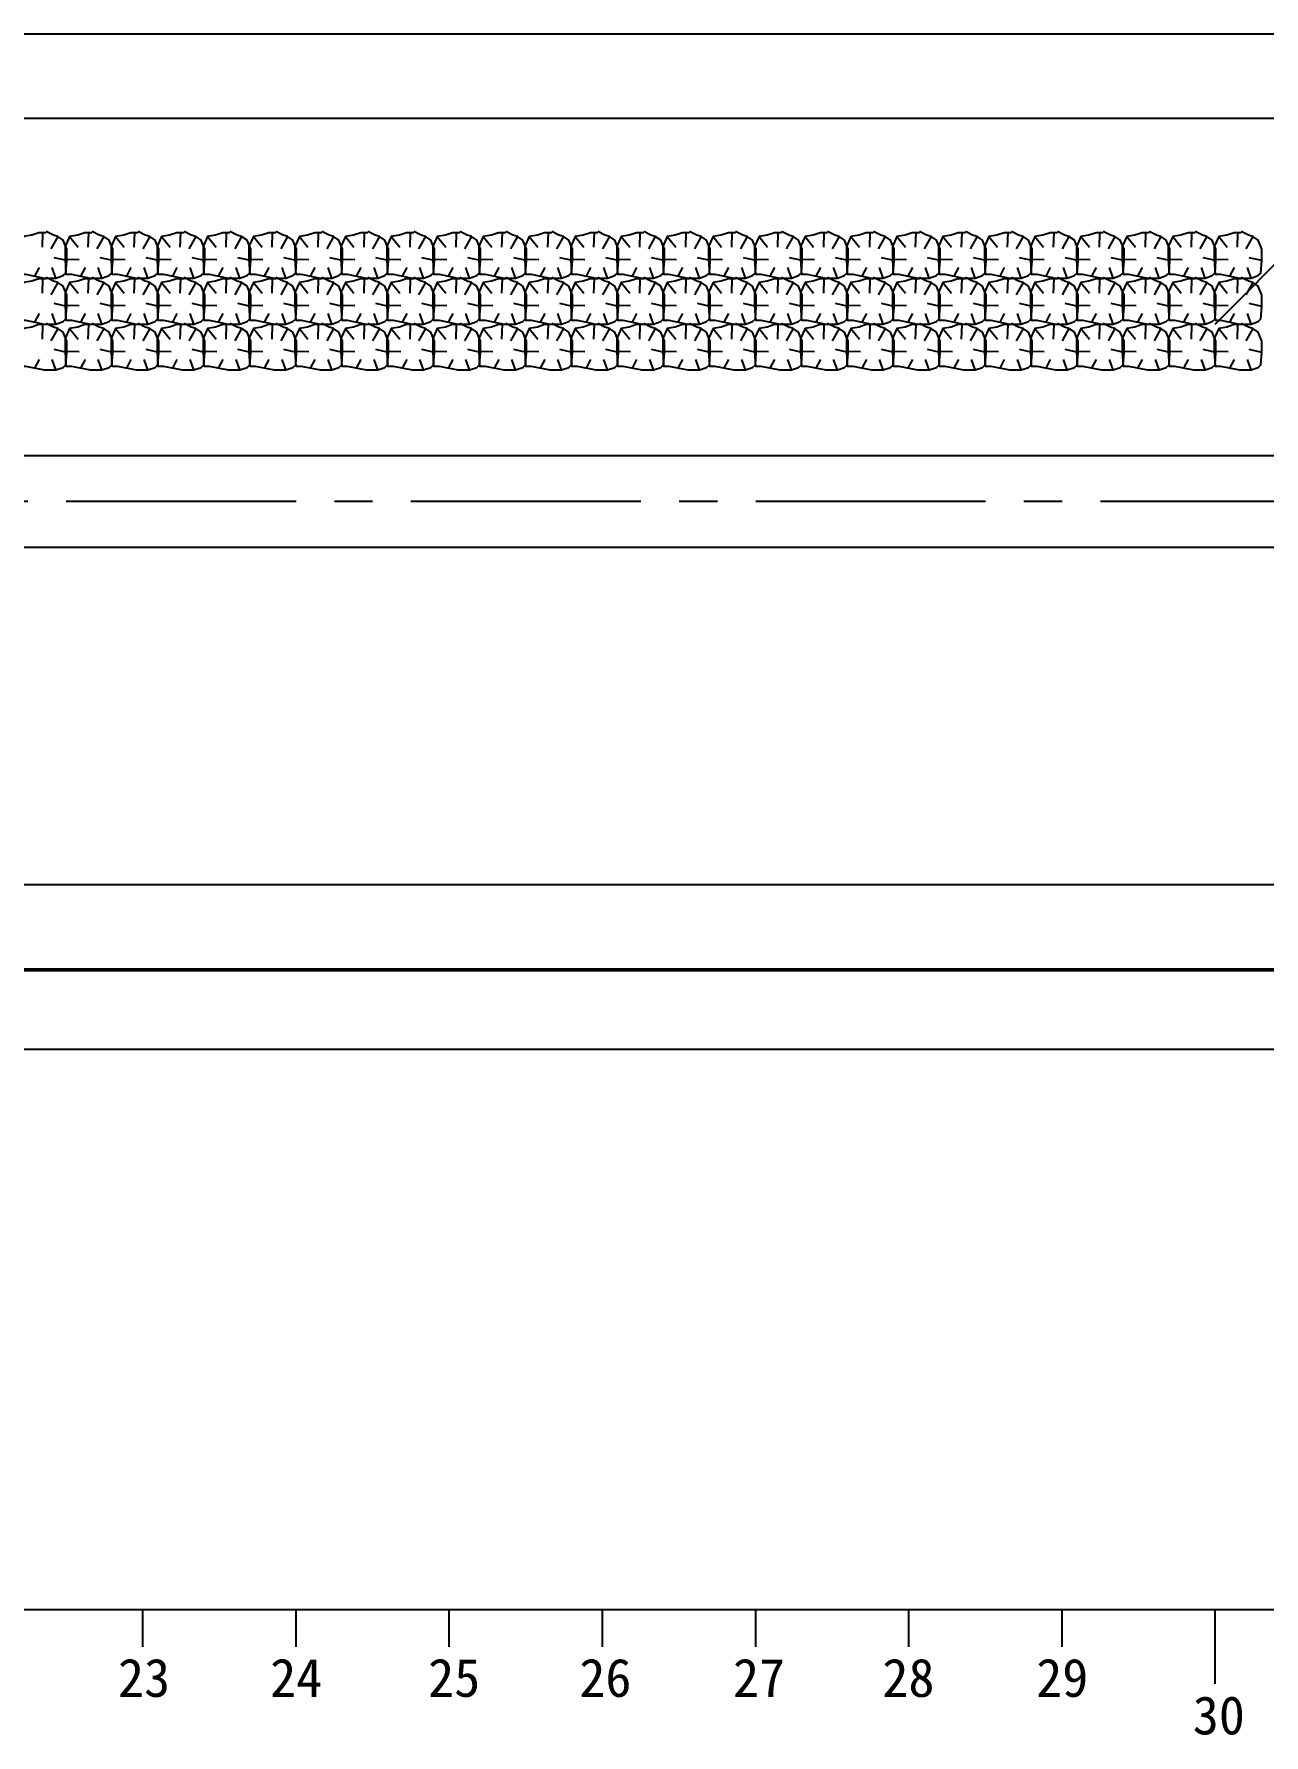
# Model space of a CAD drawing. Header units: millimetres. Extents: x -37 to 615, y -48 to 413.
# Drawn here: x 306.7 to 387, y 178.9 to 289.9 of the extents above; entities that cross this region are included whole.
import ezdxf

# ---------------------------------------------------------------- set-up
doc = ezdxf.new("R2010")
doc.units = ezdxf.units.MM
doc.linetypes.add('CENTER2', pattern=[1.125, 0.75, -0.125, 0.125, -0.125])
doc.styles.get("Standard").update_dxf_attribs({"font": ''})
doc.styles.get('Standard').set_extended_font_data('SimSun')

# ---------------------------------------------------------------- blocks, each defined once
blk = doc.blocks.new('chi')
at = {"color": 0}
for p, q in [((1187.409, -3078.8), (1147.409, -3078.8)), ((1170.409, -3079.041), (1170.409, -3078.8)), ((1171.409, -3079.041), (1171.409, -3078.8)), ((1172.409, -3079.041), (1172.409, -3078.8)), ((1173.409, -3079.041), (1173.409, -3078.8)), ((1174.409, -3079.041), (1174.409, -3078.8)), ((1175.409, -3079.041), (1175.409, -3078.8)), ((1176.409, -3079.041), (1176.409, -3078.8)), ((1177.409, -3079.283), (1177.409, -3078.8))]:
    blk.add_line(p, q, dxfattribs=at)
for s, p in [('23', (1170.247, -3079.368)), ('24', (1171.24, -3079.368)), ('25', (1172.271, -3079.368)), ('26', (1173.258, -3079.368)), ('27', (1174.261, -3079.368)), ('28', (1175.236, -3079.368)), ('29', (1176.24, -3079.368)), ('30', (1177.262, -3079.613))]:
    blk.add_text(s, height=0.25).set_placement(p)

msp = doc.modelspace()

# ---------------------------------------------------------------- linework, layer by layer
at = {"color": 0}
for p, q in [((83.82, 289.93), (483.82, 289.93)), ((83.82, 262.43), (483.82, 262.43)), ((83.82, 256.43), (483.82, 256.43)), ((83.82, 234.43), (483.82, 234.43)), ((83.82, 228.93), (483.82, 228.93)), ((83.82, 228.81), (483.82, 228.81)), ((83.82, 223.68), (483.82, 223.68))]:
    msp.add_line(p, q, dxfattribs=at)
msp.add_line((83.82, 284.43), (483.82, 284.43))
at = {"color": 7}
for p, q in [((307.27, 276.96), (307.24, 276.02)), ((308.27, 276.71), (307.82, 275.9)), ((309.04, 276.71), (309.6, 276.02)), ((310.27, 276.96), (310.24, 276.02)), ((311.27, 276.71), (310.82, 275.9)), ((312.04, 276.71), (312.6, 276.02)), ((313.27, 276.96), (313.24, 276.02)), ((314.27, 276.71), (313.82, 275.9)), ((315.04, 276.71), (315.6, 276.02)), ((316.27, 276.96), (316.24, 276.02)), ((317.27, 276.71), (316.82, 275.9)), ((318.04, 276.71), (318.6, 276.02)), ((319.27, 276.96), (319.24, 276.02)), ((320.27, 276.71), (319.82, 275.9)), ((321.04, 276.71), (321.6, 276.02)), ((322.27, 276.96), (322.24, 276.02)), ((323.27, 276.71), (322.82, 275.9)), ((324.04, 276.71), (324.6, 276.02)), ((325.27, 276.96), (325.24, 276.02)), ((326.27, 276.71), (325.82, 275.9)), ((327.04, 276.71), (327.6, 276.02)), ((328.27, 276.96), (328.24, 276.02)), ((329.27, 276.71), (328.82, 275.9)), ((330.04, 276.71), (330.6, 276.02)), ((331.27, 276.96), (331.24, 276.02)), ((332.27, 276.71), (331.82, 275.9)), ((333.04, 276.71), (333.6, 276.02)), ((334.27, 276.96), (334.24, 276.02)), ((335.27, 276.71), (334.82, 275.9)), ((336.04, 276.71), (336.6, 276.02)), ((337.27, 276.96), (337.24, 276.02)), ((338.27, 276.71), (337.82, 275.9)), ((339.04, 276.71), (339.6, 276.02)), ((340.27, 276.96), (340.24, 276.02)), ((341.27, 276.71), (340.82, 275.9)), ((342.04, 276.71), (342.6, 276.02)), ((343.27, 276.96), (343.24, 276.02)), ((344.27, 276.71), (343.82, 275.9)), ((345.04, 276.71), (345.6, 276.02)), ((346.27, 276.96), (346.24, 276.02)), ((347.27, 276.71), (346.82, 275.9)), ((348.04, 276.71), (348.6, 276.02)), ((349.27, 276.96), (349.24, 276.02)), ((350.27, 276.71), (349.82, 275.9)), ((351.04, 276.71), (351.6, 276.02)), ((352.27, 276.96), (352.24, 276.02)), ((353.27, 276.71), (352.82, 275.9)), ((354.04, 276.71), (354.6, 276.02)), ((355.27, 276.96), (355.24, 276.02)), ((356.27, 276.71), (355.82, 275.9)), ((357.04, 276.71), (357.6, 276.02)), ((358.27, 276.96), (358.24, 276.02)), ((359.27, 276.71), (358.82, 275.9)), ((360.04, 276.71), (360.6, 276.02)), ((361.27, 276.96), (361.24, 276.02)), ((362.27, 276.71), (361.82, 275.9)), ((363.04, 276.71), (363.6, 276.02)), ((364.27, 276.96), (364.24, 276.02)), ((365.27, 276.71), (364.82, 275.9)), ((366.04, 276.71), (366.6, 276.02)), ((367.27, 276.96), (367.24, 276.02)), ((368.27, 276.71), (367.82, 275.9)), ((369.04, 276.71), (369.6, 276.02)), ((370.27, 276.96), (370.24, 276.02)), ((371.27, 276.71), (370.82, 275.9)), ((372.04, 276.71), (372.6, 276.02)), ((373.27, 276.96), (373.24, 276.02)), ((374.27, 276.71), (373.82, 275.9)), ((375.04, 276.71), (375.6, 276.02)), ((376.27, 276.96), (376.24, 276.02)), ((377.27, 276.71), (376.82, 275.9)), ((378.04, 276.71), (378.6, 276.02)), ((379.27, 276.96), (379.24, 276.02)), ((380.27, 276.71), (379.82, 275.9)), ((381.04, 276.71), (381.6, 276.02)), ((382.27, 276.96), (382.24, 276.02)), ((383.27, 276.71), (382.82, 275.9)), ((383.8, 271), (389.46, 276.66)), ((384.04, 276.71), (384.6, 276.02)), ((385.27, 276.96), (385.24, 276.02)), ((386.27, 276.71), (385.82, 275.9)), ((308.86, 275.15), (308.03, 275.33)), ((311.86, 275.15), (311.03, 275.33)), ((314.86, 275.15), (314.03, 275.33)), ((317.86, 275.15), (317.03, 275.33)), ((320.86, 275.15), (320.03, 275.33)), ((323.86, 275.15), (323.03, 275.33)), ((326.86, 275.15), (326.03, 275.33)), ((329.86, 275.15), (329.03, 275.33)), ((332.86, 275.15), (332.03, 275.33)), ((335.86, 275.15), (335.03, 275.33)), ((338.86, 275.15), (338.03, 275.33)), ((341.86, 275.15), (341.03, 275.33)), ((344.86, 275.15), (344.03, 275.33)), ((347.86, 275.15), (347.03, 275.33)), ((350.86, 275.15), (350.03, 275.33)), ((353.86, 275.15), (353.03, 275.33)), ((356.86, 275.15), (356.03, 275.33)), ((359.86, 275.15), (359.03, 275.33)), ((362.86, 275.15), (362.03, 275.33)), ((365.86, 275.15), (365.03, 275.33)), ((368.86, 275.15), (368.03, 275.33)), ((371.86, 275.15), (371.03, 275.33)), ((374.86, 275.15), (374.03, 275.33)), ((377.86, 275.15), (377.03, 275.33)), ((380.86, 275.15), (380.03, 275.33)), ((383.86, 275.15), (383.03, 275.33)), ((386.86, 275.15), (386.03, 275.33)), ((306.77, 274.12), (307.07, 274.68)), ((308.15, 274), (307.91, 274.68)), ((308.75, 275.23), (309.66, 275.21)), ((309.77, 274.12), (310.07, 274.68)), ((311.15, 274), (310.91, 274.68)), ((311.75, 275.23), (312.66, 275.21)), ((312.77, 274.12), (313.07, 274.68)), ((314.15, 274), (313.91, 274.68)), ((314.75, 275.23), (315.66, 275.21)), ((315.77, 274.12), (316.07, 274.68)), ((317.15, 274), (316.91, 274.68)), ((317.75, 275.23), (318.66, 275.21)), ((318.77, 274.12), (319.07, 274.68)), ((320.15, 274), (319.91, 274.68)), ((320.75, 275.23), (321.66, 275.21)), ((321.77, 274.12), (322.07, 274.68)), ((323.15, 274), (322.91, 274.68)), ((323.75, 275.23), (324.66, 275.21)), ((324.77, 274.12), (325.07, 274.68)), ((326.15, 274), (325.91, 274.68)), ((326.75, 275.23), (327.66, 275.21)), ((327.77, 274.12), (328.07, 274.68)), ((329.15, 274), (328.91, 274.68)), ((329.75, 275.23), (330.66, 275.21)), ((330.77, 274.12), (331.07, 274.68)), ((332.15, 274), (331.91, 274.68)), ((332.75, 275.23), (333.66, 275.21)), ((333.77, 274.12), (334.07, 274.68)), ((335.15, 274), (334.91, 274.68)), ((335.75, 275.23), (336.66, 275.21)), ((336.77, 274.12), (337.07, 274.68)), ((338.15, 274), (337.91, 274.68)), ((338.75, 275.23), (339.66, 275.21)), ((339.77, 274.12), (340.07, 274.68)), ((341.15, 274), (340.91, 274.68)), ((341.75, 275.23), (342.66, 275.21)), ((342.77, 274.12), (343.07, 274.68)), ((344.15, 274), (343.91, 274.68)), ((344.75, 275.23), (345.66, 275.21)), ((345.77, 274.12), (346.07, 274.68)), ((347.15, 274), (346.91, 274.68)), ((347.75, 275.23), (348.66, 275.21)), ((348.77, 274.12), (349.07, 274.68)), ((350.15, 274), (349.91, 274.68)), ((350.75, 275.23), (351.66, 275.21)), ((351.77, 274.12), (352.07, 274.68)), ((353.15, 274), (352.91, 274.68)), ((353.75, 275.23), (354.66, 275.21)), ((354.77, 274.12), (355.07, 274.68)), ((356.15, 274), (355.91, 274.68)), ((356.75, 275.23), (357.66, 275.21)), ((357.77, 274.12), (358.07, 274.68)), ((359.15, 274), (358.91, 274.68)), ((359.75, 275.23), (360.66, 275.21)), ((360.77, 274.12), (361.07, 274.68)), ((362.15, 274), (361.91, 274.68)), ((362.75, 275.23), (363.66, 275.21)), ((363.77, 274.12), (364.07, 274.68)), ((365.15, 274), (364.91, 274.68)), ((365.75, 275.23), (366.66, 275.21)), ((366.77, 274.12), (367.07, 274.68)), ((368.15, 274), (367.91, 274.68)), ((368.75, 275.23), (369.66, 275.21)), ((369.77, 274.12), (370.07, 274.68)), ((371.15, 274), (370.91, 274.68)), ((371.75, 275.23), (372.66, 275.21)), ((372.77, 274.12), (373.07, 274.68)), ((374.15, 274), (373.91, 274.68)), ((374.75, 275.23), (375.66, 275.21)), ((375.77, 274.12), (376.07, 274.68)), ((377.15, 274), (376.91, 274.68)), ((377.75, 275.23), (378.66, 275.21)), ((378.77, 274.12), (379.07, 274.68)), ((380.15, 274), (379.91, 274.68)), ((380.75, 275.23), (381.66, 275.21)), ((381.77, 274.12), (382.07, 274.68)), ((383.15, 274), (382.91, 274.68)), ((383.75, 275.23), (384.66, 275.21)), ((384.77, 274.12), (385.07, 274.68)), ((386.15, 274), (385.91, 274.68)), ((307.27, 273.96), (307.24, 273.02)), ((308.27, 273.71), (307.82, 272.9)), ((309.04, 273.71), (309.6, 273.02)), ((310.27, 273.96), (310.24, 273.02)), ((311.27, 273.71), (310.82, 272.9)), ((312.04, 273.71), (312.6, 273.02)), ((313.27, 273.96), (313.24, 273.02)), ((314.27, 273.71), (313.82, 272.9)), ((315.04, 273.71), (315.6, 273.02)), ((316.27, 273.96), (316.24, 273.02)), ((317.27, 273.71), (316.82, 272.9)), ((318.04, 273.71), (318.6, 273.02)), ((319.27, 273.96), (319.24, 273.02)), ((320.27, 273.71), (319.82, 272.9)), ((321.04, 273.71), (321.6, 273.02)), ((322.27, 273.96), (322.24, 273.02)), ((323.27, 273.71), (322.82, 272.9)), ((324.04, 273.71), (324.6, 273.02)), ((325.27, 273.96), (325.24, 273.02)), ((326.27, 273.71), (325.82, 272.9)), ((327.04, 273.71), (327.6, 273.02)), ((328.27, 273.96), (328.24, 273.02)), ((329.27, 273.71), (328.82, 272.9)), ((330.04, 273.71), (330.6, 273.02)), ((331.27, 273.96), (331.24, 273.02)), ((332.27, 273.71), (331.82, 272.9)), ((333.04, 273.71), (333.6, 273.02)), ((334.27, 273.96), (334.24, 273.02)), ((335.27, 273.71), (334.82, 272.9)), ((336.04, 273.71), (336.6, 273.02)), ((337.27, 273.96), (337.24, 273.02)), ((338.27, 273.71), (337.82, 272.9)), ((339.04, 273.71), (339.6, 273.02)), ((340.27, 273.96), (340.24, 273.02)), ((341.27, 273.71), (340.82, 272.9)), ((342.04, 273.71), (342.6, 273.02)), ((343.27, 273.96), (343.24, 273.02)), ((344.27, 273.71), (343.82, 272.9)), ((345.04, 273.71), (345.6, 273.02)), ((346.27, 273.96), (346.24, 273.02)), ((347.27, 273.71), (346.82, 272.9)), ((348.04, 273.71), (348.6, 273.02)), ((349.27, 273.96), (349.24, 273.02)), ((350.27, 273.71), (349.82, 272.9)), ((351.04, 273.71), (351.6, 273.02)), ((352.27, 273.96), (352.24, 273.02)), ((353.27, 273.71), (352.82, 272.9)), ((354.04, 273.71), (354.6, 273.02)), ((355.27, 273.96), (355.24, 273.02)), ((356.27, 273.71), (355.82, 272.9)), ((357.04, 273.71), (357.6, 273.02)), ((358.27, 273.96), (358.24, 273.02)), ((359.27, 273.71), (358.82, 272.9)), ((360.04, 273.71), (360.6, 273.02)), ((361.27, 273.96), (361.24, 273.02)), ((362.27, 273.71), (361.82, 272.9)), ((363.04, 273.71), (363.6, 273.02)), ((364.27, 273.96), (364.24, 273.02)), ((365.27, 273.71), (364.82, 272.9)), ((366.04, 273.71), (366.6, 273.02)), ((367.27, 273.96), (367.24, 273.02)), ((368.27, 273.71), (367.82, 272.9)), ((369.04, 273.71), (369.6, 273.02)), ((370.27, 273.96), (370.24, 273.02)), ((371.27, 273.71), (370.82, 272.9)), ((372.04, 273.71), (372.6, 273.02)), ((373.27, 273.96), (373.24, 273.02)), ((374.27, 273.71), (373.82, 272.9)), ((375.04, 273.71), (375.6, 273.02)), ((376.27, 273.96), (376.24, 273.02)), ((377.27, 273.71), (376.82, 272.9)), ((378.04, 273.71), (378.6, 273.02)), ((379.27, 273.96), (379.24, 273.02)), ((380.27, 273.71), (379.82, 272.9)), ((381.04, 273.71), (381.6, 273.02)), ((382.27, 273.96), (382.24, 273.02)), ((383.27, 273.71), (382.82, 272.9)), ((384.04, 273.71), (384.6, 273.02)), ((385.27, 273.96), (385.24, 273.02)), ((386.27, 273.71), (385.82, 272.9)), ((308.86, 272.15), (308.03, 272.33)), ((308.75, 272.23), (309.66, 272.21)), ((311.86, 272.15), (311.03, 272.33)), ((311.75, 272.23), (312.66, 272.21)), ((314.86, 272.15), (314.03, 272.33)), ((314.75, 272.23), (315.66, 272.21)), ((317.86, 272.15), (317.03, 272.33)), ((317.75, 272.23), (318.66, 272.21)), ((320.86, 272.15), (320.03, 272.33)), ((320.75, 272.23), (321.66, 272.21)), ((323.86, 272.15), (323.03, 272.33)), ((323.75, 272.23), (324.66, 272.21)), ((326.86, 272.15), (326.03, 272.33)), ((326.75, 272.23), (327.66, 272.21)), ((329.86, 272.15), (329.03, 272.33)), ((329.75, 272.23), (330.66, 272.21)), ((332.86, 272.15), (332.03, 272.33)), ((332.75, 272.23), (333.66, 272.21)), ((335.86, 272.15), (335.03, 272.33)), ((335.75, 272.23), (336.66, 272.21)), ((338.86, 272.15), (338.03, 272.33)), ((338.75, 272.23), (339.66, 272.21)), ((341.86, 272.15), (341.03, 272.33)), ((341.75, 272.23), (342.66, 272.21)), ((344.86, 272.15), (344.03, 272.33)), ((344.75, 272.23), (345.66, 272.21)), ((347.86, 272.15), (347.03, 272.33)), ((347.75, 272.23), (348.66, 272.21)), ((350.86, 272.15), (350.03, 272.33)), ((350.75, 272.23), (351.66, 272.21)), ((353.86, 272.15), (353.03, 272.33)), ((353.75, 272.23), (354.66, 272.21)), ((356.86, 272.15), (356.03, 272.33)), ((356.75, 272.23), (357.66, 272.21)), ((359.86, 272.15), (359.03, 272.33)), ((359.75, 272.23), (360.66, 272.21)), ((362.86, 272.15), (362.03, 272.33)), ((362.75, 272.23), (363.66, 272.21)), ((365.86, 272.15), (365.03, 272.33)), ((365.75, 272.23), (366.66, 272.21)), ((368.86, 272.15), (368.03, 272.33)), ((368.75, 272.23), (369.66, 272.21)), ((371.86, 272.15), (371.03, 272.33)), ((371.75, 272.23), (372.66, 272.21)), ((374.86, 272.15), (374.03, 272.33)), ((374.75, 272.23), (375.66, 272.21)), ((377.86, 272.15), (377.03, 272.33)), ((377.75, 272.23), (378.66, 272.21)), ((380.86, 272.15), (380.03, 272.33)), ((380.75, 272.23), (381.66, 272.21)), ((383.86, 272.15), (383.03, 272.33)), ((383.75, 272.23), (384.66, 272.21)), ((386.86, 272.15), (386.03, 272.33)), ((306.77, 271.12), (307.07, 271.68)), ((307.27, 270.96), (307.24, 270.02)), ((308.15, 271), (307.91, 271.68)), ((309.77, 271.12), (310.07, 271.68)), ((310.27, 270.96), (310.24, 270.02)), ((311.15, 271), (310.91, 271.68)), ((312.77, 271.12), (313.07, 271.68)), ((313.27, 270.96), (313.24, 270.02)), ((314.15, 271), (313.91, 271.68)), ((315.77, 271.12), (316.07, 271.68)), ((316.27, 270.96), (316.24, 270.02)), ((317.15, 271), (316.91, 271.68)), ((318.77, 271.12), (319.07, 271.68)), ((319.27, 270.96), (319.24, 270.02)), ((320.15, 271), (319.91, 271.68)), ((321.77, 271.12), (322.07, 271.68)), ((322.27, 270.96), (322.24, 270.02)), ((323.15, 271), (322.91, 271.68)), ((324.77, 271.12), (325.07, 271.68)), ((325.27, 270.96), (325.24, 270.02)), ((326.15, 271), (325.91, 271.68)), ((327.77, 271.12), (328.07, 271.68)), ((328.27, 270.96), (328.24, 270.02)), ((329.15, 271), (328.91, 271.68)), ((330.77, 271.12), (331.07, 271.68)), ((331.27, 270.96), (331.24, 270.02)), ((332.15, 271), (331.91, 271.68)), ((333.77, 271.12), (334.07, 271.68)), ((334.27, 270.96), (334.24, 270.02)), ((335.15, 271), (334.91, 271.68)), ((336.77, 271.12), (337.07, 271.68)), ((337.27, 270.96), (337.24, 270.02)), ((338.15, 271), (337.91, 271.68)), ((339.77, 271.12), (340.07, 271.68)), ((340.27, 270.96), (340.24, 270.02)), ((341.15, 271), (340.91, 271.68)), ((342.77, 271.12), (343.07, 271.68)), ((343.27, 270.96), (343.24, 270.02)), ((344.15, 271), (343.91, 271.68)), ((345.77, 271.12), (346.07, 271.68)), ((346.27, 270.96), (346.24, 270.02)), ((347.15, 271), (346.91, 271.68)), ((348.77, 271.12), (349.07, 271.68)), ((349.27, 270.96), (349.24, 270.02)), ((350.15, 271), (349.91, 271.68)), ((351.77, 271.12), (352.07, 271.68)), ((352.27, 270.96), (352.24, 270.02)), ((353.15, 271), (352.91, 271.68)), ((354.77, 271.12), (355.07, 271.68)), ((355.27, 270.96), (355.24, 270.02)), ((356.15, 271), (355.91, 271.68)), ((357.77, 271.12), (358.07, 271.68)), ((358.27, 270.96), (358.24, 270.02)), ((359.15, 271), (358.91, 271.68)), ((360.77, 271.12), (361.07, 271.68)), ((361.27, 270.96), (361.24, 270.02)), ((362.15, 271), (361.91, 271.68)), ((363.77, 271.12), (364.07, 271.68)), ((364.27, 270.96), (364.24, 270.02)), ((365.15, 271), (364.91, 271.68)), ((366.77, 271.12), (367.07, 271.68)), ((367.27, 270.96), (367.24, 270.02)), ((368.15, 271), (367.91, 271.68)), ((369.77, 271.12), (370.07, 271.68)), ((370.27, 270.96), (370.24, 270.02)), ((371.15, 271), (370.91, 271.68)), ((372.77, 271.12), (373.07, 271.68)), ((373.27, 270.96), (373.24, 270.02)), ((374.15, 271), (373.91, 271.68)), ((375.77, 271.12), (376.07, 271.68)), ((376.27, 270.96), (376.24, 270.02)), ((377.15, 271), (376.91, 271.68)), ((378.77, 271.12), (379.07, 271.68)), ((379.27, 270.96), (379.24, 270.02)), ((380.15, 271), (379.91, 271.68)), ((381.77, 271.12), (382.07, 271.68)), ((382.27, 270.96), (382.24, 270.02)), ((383.15, 271), (382.91, 271.68)), ((384.77, 271.12), (385.07, 271.68)), ((385.27, 270.96), (385.24, 270.02)), ((386.15, 271), (385.91, 271.68)), ((308.27, 270.71), (307.82, 269.9)), ((309.04, 270.71), (309.6, 270.02)), ((311.27, 270.71), (310.82, 269.9)), ((312.04, 270.71), (312.6, 270.02)), ((314.27, 270.71), (313.82, 269.9)), ((315.04, 270.71), (315.6, 270.02)), ((317.27, 270.71), (316.82, 269.9)), ((318.04, 270.71), (318.6, 270.02)), ((320.27, 270.71), (319.82, 269.9)), ((321.04, 270.71), (321.6, 270.02)), ((323.27, 270.71), (322.82, 269.9)), ((324.04, 270.71), (324.6, 270.02)), ((326.27, 270.71), (325.82, 269.9)), ((327.04, 270.71), (327.6, 270.02)), ((329.27, 270.71), (328.82, 269.9)), ((330.04, 270.71), (330.6, 270.02)), ((332.27, 270.71), (331.82, 269.9)), ((333.04, 270.71), (333.6, 270.02)), ((335.27, 270.71), (334.82, 269.9)), ((336.04, 270.71), (336.6, 270.02)), ((338.27, 270.71), (337.82, 269.9)), ((339.04, 270.71), (339.6, 270.02)), ((341.27, 270.71), (340.82, 269.9)), ((342.04, 270.71), (342.6, 270.02)), ((344.27, 270.71), (343.82, 269.9)), ((345.04, 270.71), (345.6, 270.02)), ((347.27, 270.71), (346.82, 269.9)), ((348.04, 270.71), (348.6, 270.02)), ((350.27, 270.71), (349.82, 269.9)), ((351.04, 270.71), (351.6, 270.02)), ((353.27, 270.71), (352.82, 269.9)), ((354.04, 270.71), (354.6, 270.02)), ((356.27, 270.71), (355.82, 269.9)), ((357.04, 270.71), (357.6, 270.02)), ((359.27, 270.71), (358.82, 269.9)), ((360.04, 270.71), (360.6, 270.02)), ((362.27, 270.71), (361.82, 269.9)), ((363.04, 270.71), (363.6, 270.02)), ((365.27, 270.71), (364.82, 269.9)), ((366.04, 270.71), (366.6, 270.02)), ((368.27, 270.71), (367.82, 269.9)), ((369.04, 270.71), (369.6, 270.02)), ((371.27, 270.71), (370.82, 269.9)), ((372.04, 270.71), (372.6, 270.02)), ((374.27, 270.71), (373.82, 269.9)), ((375.04, 270.71), (375.6, 270.02)), ((377.27, 270.71), (376.82, 269.9)), ((378.04, 270.71), (378.6, 270.02)), ((380.27, 270.71), (379.82, 269.9)), ((381.04, 270.71), (381.6, 270.02)), ((383.27, 270.71), (382.82, 269.9)), ((384.04, 270.71), (384.6, 270.02)), ((386.27, 270.71), (385.82, 269.9)), ((306.77, 268.12), (307.07, 268.68)), ((308.15, 268), (307.91, 268.68)), ((308.86, 269.15), (308.03, 269.33)), ((308.75, 269.23), (309.66, 269.21)), ((309.77, 268.12), (310.07, 268.68)), ((311.15, 268), (310.91, 268.68)), ((311.86, 269.15), (311.03, 269.33)), ((311.75, 269.23), (312.66, 269.21)), ((312.77, 268.12), (313.07, 268.68)), ((314.15, 268), (313.91, 268.68)), ((314.86, 269.15), (314.03, 269.33)), ((314.75, 269.23), (315.66, 269.21)), ((315.77, 268.12), (316.07, 268.68)), ((317.15, 268), (316.91, 268.68)), ((317.86, 269.15), (317.03, 269.33)), ((317.75, 269.23), (318.66, 269.21)), ((318.77, 268.12), (319.07, 268.68)), ((320.15, 268), (319.91, 268.68)), ((320.86, 269.15), (320.03, 269.33)), ((320.75, 269.23), (321.66, 269.21)), ((321.77, 268.12), (322.07, 268.68)), ((323.15, 268), (322.91, 268.68)), ((323.86, 269.15), (323.03, 269.33)), ((323.75, 269.23), (324.66, 269.21)), ((324.77, 268.12), (325.07, 268.68)), ((326.15, 268), (325.91, 268.68)), ((326.86, 269.15), (326.03, 269.33)), ((326.75, 269.23), (327.66, 269.21)), ((327.77, 268.12), (328.07, 268.68)), ((329.15, 268), (328.91, 268.68)), ((329.86, 269.15), (329.03, 269.33)), ((329.75, 269.23), (330.66, 269.21)), ((330.77, 268.12), (331.07, 268.68)), ((332.15, 268), (331.91, 268.68)), ((332.86, 269.15), (332.03, 269.33)), ((332.75, 269.23), (333.66, 269.21)), ((333.77, 268.12), (334.07, 268.68)), ((335.15, 268), (334.91, 268.68)), ((335.86, 269.15), (335.03, 269.33)), ((335.75, 269.23), (336.66, 269.21)), ((336.77, 268.12), (337.07, 268.68)), ((338.15, 268), (337.91, 268.68)), ((338.86, 269.15), (338.03, 269.33)), ((338.75, 269.23), (339.66, 269.21)), ((339.77, 268.12), (340.07, 268.68)), ((341.15, 268), (340.91, 268.68)), ((341.86, 269.15), (341.03, 269.33)), ((341.75, 269.23), (342.66, 269.21)), ((342.77, 268.12), (343.07, 268.68)), ((344.15, 268), (343.91, 268.68)), ((344.86, 269.15), (344.03, 269.33)), ((344.75, 269.23), (345.66, 269.21)), ((345.77, 268.12), (346.07, 268.68)), ((347.15, 268), (346.91, 268.68)), ((347.86, 269.15), (347.03, 269.33)), ((347.75, 269.23), (348.66, 269.21)), ((348.77, 268.12), (349.07, 268.68)), ((350.15, 268), (349.91, 268.68)), ((350.86, 269.15), (350.03, 269.33)), ((350.75, 269.23), (351.66, 269.21)), ((351.77, 268.12), (352.07, 268.68)), ((353.15, 268), (352.91, 268.68)), ((353.86, 269.15), (353.03, 269.33)), ((353.75, 269.23), (354.66, 269.21)), ((354.77, 268.12), (355.07, 268.68)), ((356.15, 268), (355.91, 268.68)), ((356.86, 269.15), (356.03, 269.33)), ((356.75, 269.23), (357.66, 269.21)), ((357.77, 268.12), (358.07, 268.68)), ((359.15, 268), (358.91, 268.68)), ((359.86, 269.15), (359.03, 269.33)), ((359.75, 269.23), (360.66, 269.21)), ((360.77, 268.12), (361.07, 268.68)), ((362.15, 268), (361.91, 268.68)), ((362.86, 269.15), (362.03, 269.33)), ((362.75, 269.23), (363.66, 269.21)), ((363.77, 268.12), (364.07, 268.68)), ((365.15, 268), (364.91, 268.68)), ((365.86, 269.15), (365.03, 269.33)), ((365.75, 269.23), (366.66, 269.21)), ((366.77, 268.12), (367.07, 268.68)), ((368.15, 268), (367.91, 268.68)), ((368.86, 269.15), (368.03, 269.33)), ((368.75, 269.23), (369.66, 269.21)), ((369.77, 268.12), (370.07, 268.68)), ((371.15, 268), (370.91, 268.68)), ((371.86, 269.15), (371.03, 269.33)), ((371.75, 269.23), (372.66, 269.21)), ((372.77, 268.12), (373.07, 268.68)), ((374.15, 268), (373.91, 268.68)), ((374.86, 269.15), (374.03, 269.33)), ((374.75, 269.23), (375.66, 269.21)), ((375.77, 268.12), (376.07, 268.68)), ((377.15, 268), (376.91, 268.68)), ((377.86, 269.15), (377.03, 269.33)), ((377.75, 269.23), (378.66, 269.21)), ((378.77, 268.12), (379.07, 268.68)), ((380.15, 268), (379.91, 268.68)), ((380.86, 269.15), (380.03, 269.33)), ((380.75, 269.23), (381.66, 269.21)), ((381.77, 268.12), (382.07, 268.68)), ((383.15, 268), (382.91, 268.68)), ((383.86, 269.15), (383.03, 269.33)), ((383.75, 269.23), (384.66, 269.21)), ((384.77, 268.12), (385.07, 268.68)), ((386.15, 268), (385.91, 268.68)), ((386.86, 269.15), (386.03, 269.33))]:
    msp.add_line(p, q, dxfattribs=at)
at = {"color": 1, "linetype": 'CENTER2', "ltscale": 20}
msp.add_line((83.82, 259.43), (483.82, 259.43), dxfattribs=at)
at = {"color": 7}
for points in [[(307.51, 276.96), (307.04, 276.96), (306.57, 276.79), (306.04, 276.71), (305.75, 276.06), (305.75, 275.23), (305.8, 274.25), (306.16, 274.25), (307.39, 274), (308.15, 274), (308.62, 274.16), (308.8, 274.33), (308.86, 275.15), (308.86, 275.89), (308.62, 276.47), (308.27, 276.71), (307.98, 276.79), (307.51, 277.04)], [(310.51, 276.96), (310.04, 276.96), (309.57, 276.79), (309.04, 276.71), (308.75, 276.06), (308.75, 275.23), (308.8, 274.25), (309.16, 274.25), (310.39, 274), (311.15, 274), (311.62, 274.16), (311.8, 274.33), (311.86, 275.15), (311.86, 275.89), (311.62, 276.47), (311.27, 276.71), (310.98, 276.79), (310.51, 277.04)], [(313.51, 276.96), (313.04, 276.96), (312.57, 276.79), (312.04, 276.71), (311.75, 276.06), (311.75, 275.23), (311.8, 274.25), (312.16, 274.25), (313.39, 274), (314.15, 274), (314.62, 274.16), (314.8, 274.33), (314.86, 275.15), (314.86, 275.89), (314.62, 276.47), (314.27, 276.71), (313.98, 276.79), (313.51, 277.04)], [(316.51, 276.96), (316.04, 276.96), (315.57, 276.79), (315.04, 276.71), (314.75, 276.06), (314.75, 275.23), (314.8, 274.25), (315.16, 274.25), (316.39, 274), (317.15, 274), (317.62, 274.16), (317.8, 274.33), (317.86, 275.15), (317.86, 275.89), (317.62, 276.47), (317.27, 276.71), (316.98, 276.79), (316.51, 277.04)], [(319.51, 276.96), (319.04, 276.96), (318.57, 276.79), (318.04, 276.71), (317.75, 276.06), (317.75, 275.23), (317.8, 274.25), (318.16, 274.25), (319.39, 274), (320.15, 274), (320.62, 274.16), (320.8, 274.33), (320.86, 275.15), (320.86, 275.89), (320.62, 276.47), (320.27, 276.71), (319.98, 276.79), (319.51, 277.04)], [(322.51, 276.96), (322.04, 276.96), (321.57, 276.79), (321.04, 276.71), (320.75, 276.06), (320.75, 275.23), (320.8, 274.25), (321.16, 274.25), (322.39, 274), (323.15, 274), (323.62, 274.16), (323.8, 274.33), (323.86, 275.15), (323.86, 275.89), (323.62, 276.47), (323.27, 276.71), (322.98, 276.79), (322.51, 277.04)], [(325.51, 276.96), (325.04, 276.96), (324.57, 276.79), (324.04, 276.71), (323.75, 276.06), (323.75, 275.23), (323.8, 274.25), (324.16, 274.25), (325.39, 274), (326.15, 274), (326.62, 274.16), (326.8, 274.33), (326.86, 275.15), (326.86, 275.89), (326.62, 276.47), (326.27, 276.71), (325.98, 276.79), (325.51, 277.04)], [(328.51, 276.96), (328.04, 276.96), (327.57, 276.79), (327.04, 276.71), (326.75, 276.06), (326.75, 275.23), (326.8, 274.25), (327.16, 274.25), (328.39, 274), (329.15, 274), (329.62, 274.16), (329.8, 274.33), (329.86, 275.15), (329.86, 275.89), (329.62, 276.47), (329.27, 276.71), (328.98, 276.79), (328.51, 277.04)], [(331.51, 276.96), (331.04, 276.96), (330.57, 276.79), (330.04, 276.71), (329.75, 276.06), (329.75, 275.23), (329.8, 274.25), (330.16, 274.25), (331.39, 274), (332.15, 274), (332.62, 274.16), (332.8, 274.33), (332.86, 275.15), (332.86, 275.89), (332.62, 276.47), (332.27, 276.71), (331.98, 276.79), (331.51, 277.04)], [(334.51, 276.96), (334.04, 276.96), (333.57, 276.79), (333.04, 276.71), (332.75, 276.06), (332.75, 275.23), (332.8, 274.25), (333.16, 274.25), (334.39, 274), (335.15, 274), (335.62, 274.16), (335.8, 274.33), (335.86, 275.15), (335.86, 275.89), (335.62, 276.47), (335.27, 276.71), (334.98, 276.79), (334.51, 277.04)], [(337.51, 276.96), (337.04, 276.96), (336.57, 276.79), (336.04, 276.71), (335.75, 276.06), (335.75, 275.23), (335.8, 274.25), (336.16, 274.25), (337.39, 274), (338.15, 274), (338.62, 274.16), (338.8, 274.33), (338.86, 275.15), (338.86, 275.89), (338.62, 276.47), (338.27, 276.71), (337.98, 276.79), (337.51, 277.04)], [(340.51, 276.96), (340.04, 276.96), (339.57, 276.79), (339.04, 276.71), (338.75, 276.06), (338.75, 275.23), (338.8, 274.25), (339.16, 274.25), (340.39, 274), (341.15, 274), (341.62, 274.16), (341.8, 274.33), (341.86, 275.15), (341.86, 275.89), (341.62, 276.47), (341.27, 276.71), (340.98, 276.79), (340.51, 277.04)], [(343.51, 276.96), (343.04, 276.96), (342.57, 276.79), (342.04, 276.71), (341.75, 276.06), (341.75, 275.23), (341.8, 274.25), (342.16, 274.25), (343.39, 274), (344.15, 274), (344.62, 274.16), (344.8, 274.33), (344.86, 275.15), (344.86, 275.89), (344.62, 276.47), (344.27, 276.71), (343.98, 276.79), (343.51, 277.04)], [(346.51, 276.96), (346.04, 276.96), (345.57, 276.79), (345.04, 276.71), (344.75, 276.06), (344.75, 275.23), (344.8, 274.25), (345.16, 274.25), (346.39, 274), (347.15, 274), (347.62, 274.16), (347.8, 274.33), (347.86, 275.15), (347.86, 275.89), (347.62, 276.47), (347.27, 276.71), (346.98, 276.79), (346.51, 277.04)], [(349.51, 276.96), (349.04, 276.96), (348.57, 276.79), (348.04, 276.71), (347.75, 276.06), (347.75, 275.23), (347.8, 274.25), (348.16, 274.25), (349.39, 274), (350.15, 274), (350.62, 274.16), (350.8, 274.33), (350.86, 275.15), (350.86, 275.89), (350.62, 276.47), (350.27, 276.71), (349.98, 276.79), (349.51, 277.04)], [(352.51, 276.96), (352.04, 276.96), (351.57, 276.79), (351.04, 276.71), (350.75, 276.06), (350.75, 275.23), (350.8, 274.25), (351.16, 274.25), (352.39, 274), (353.15, 274), (353.62, 274.16), (353.8, 274.33), (353.86, 275.15), (353.86, 275.89), (353.62, 276.47), (353.27, 276.71), (352.98, 276.79), (352.51, 277.04)], [(355.51, 276.96), (355.04, 276.96), (354.57, 276.79), (354.04, 276.71), (353.75, 276.06), (353.75, 275.23), (353.8, 274.25), (354.16, 274.25), (355.39, 274), (356.15, 274), (356.62, 274.16), (356.8, 274.33), (356.86, 275.15), (356.86, 275.89), (356.62, 276.47), (356.27, 276.71), (355.98, 276.79), (355.51, 277.04)], [(358.51, 276.96), (358.04, 276.96), (357.57, 276.79), (357.04, 276.71), (356.75, 276.06), (356.75, 275.23), (356.8, 274.25), (357.16, 274.25), (358.39, 274), (359.15, 274), (359.62, 274.16), (359.8, 274.33), (359.86, 275.15), (359.86, 275.89), (359.62, 276.47), (359.27, 276.71), (358.98, 276.79), (358.51, 277.04)], [(361.51, 276.96), (361.04, 276.96), (360.57, 276.79), (360.04, 276.71), (359.75, 276.06), (359.75, 275.23), (359.8, 274.25), (360.16, 274.25), (361.39, 274), (362.15, 274), (362.62, 274.16), (362.8, 274.33), (362.86, 275.15), (362.86, 275.89), (362.62, 276.47), (362.27, 276.71), (361.98, 276.79), (361.51, 277.04)], [(364.51, 276.96), (364.04, 276.96), (363.57, 276.79), (363.04, 276.71), (362.75, 276.06), (362.75, 275.23), (362.8, 274.25), (363.16, 274.25), (364.39, 274), (365.15, 274), (365.62, 274.16), (365.8, 274.33), (365.86, 275.15), (365.86, 275.89), (365.62, 276.47), (365.27, 276.71), (364.98, 276.79), (364.51, 277.04)], [(367.51, 276.96), (367.04, 276.96), (366.57, 276.79), (366.04, 276.71), (365.75, 276.06), (365.75, 275.23), (365.8, 274.25), (366.16, 274.25), (367.39, 274), (368.15, 274), (368.62, 274.16), (368.8, 274.33), (368.86, 275.15), (368.86, 275.89), (368.62, 276.47), (368.27, 276.71), (367.98, 276.79), (367.51, 277.04)], [(370.51, 276.96), (370.04, 276.96), (369.57, 276.79), (369.04, 276.71), (368.75, 276.06), (368.75, 275.23), (368.8, 274.25), (369.16, 274.25), (370.39, 274), (371.15, 274), (371.62, 274.16), (371.8, 274.33), (371.86, 275.15), (371.86, 275.89), (371.62, 276.47), (371.27, 276.71), (370.98, 276.79), (370.51, 277.04)], [(373.51, 276.96), (373.04, 276.96), (372.57, 276.79), (372.04, 276.71), (371.75, 276.06), (371.75, 275.23), (371.8, 274.25), (372.16, 274.25), (373.39, 274), (374.15, 274), (374.62, 274.16), (374.8, 274.33), (374.86, 275.15), (374.86, 275.89), (374.62, 276.47), (374.27, 276.71), (373.98, 276.79), (373.51, 277.04)], [(376.51, 276.96), (376.04, 276.96), (375.57, 276.79), (375.04, 276.71), (374.75, 276.06), (374.75, 275.23), (374.8, 274.25), (375.16, 274.25), (376.39, 274), (377.15, 274), (377.62, 274.16), (377.8, 274.33), (377.86, 275.15), (377.86, 275.89), (377.62, 276.47), (377.27, 276.71), (376.98, 276.79), (376.51, 277.04)], [(379.51, 276.96), (379.04, 276.96), (378.57, 276.79), (378.04, 276.71), (377.75, 276.06), (377.75, 275.23), (377.8, 274.25), (378.16, 274.25), (379.39, 274), (380.15, 274), (380.62, 274.16), (380.8, 274.33), (380.86, 275.15), (380.86, 275.89), (380.62, 276.47), (380.27, 276.71), (379.98, 276.79), (379.51, 277.04)], [(382.51, 276.96), (382.04, 276.96), (381.57, 276.79), (381.04, 276.71), (380.75, 276.06), (380.75, 275.23), (380.8, 274.25), (381.16, 274.25), (382.39, 274), (383.15, 274), (383.62, 274.16), (383.8, 274.33), (383.86, 275.15), (383.86, 275.89), (383.62, 276.47), (383.27, 276.71), (382.98, 276.79), (382.51, 277.04)], [(385.51, 276.96), (385.04, 276.96), (384.57, 276.79), (384.04, 276.71), (383.75, 276.06), (383.75, 275.23), (383.8, 274.25), (384.16, 274.25), (385.39, 274), (386.15, 274), (386.62, 274.16), (386.8, 274.33), (386.86, 275.15), (386.86, 275.89), (386.62, 276.47), (386.27, 276.71), (385.98, 276.79), (385.51, 277.04)], [(307.51, 273.96), (307.04, 273.96), (306.57, 273.79), (306.04, 273.71), (305.75, 273.06), (305.75, 272.23), (305.8, 271.25), (306.16, 271.25), (307.39, 271), (308.15, 271), (308.62, 271.16), (308.8, 271.33), (308.86, 272.15), (308.86, 272.89), (308.62, 273.47), (308.27, 273.71), (307.98, 273.79), (307.51, 274.04)], [(310.51, 273.96), (310.04, 273.96), (309.57, 273.79), (309.04, 273.71), (308.75, 273.06), (308.75, 272.23), (308.8, 271.25), (309.16, 271.25), (310.39, 271), (311.15, 271), (311.62, 271.16), (311.8, 271.33), (311.86, 272.15), (311.86, 272.89), (311.62, 273.47), (311.27, 273.71), (310.98, 273.79), (310.51, 274.04)], [(313.51, 273.96), (313.04, 273.96), (312.57, 273.79), (312.04, 273.71), (311.75, 273.06), (311.75, 272.23), (311.8, 271.25), (312.16, 271.25), (313.39, 271), (314.15, 271), (314.62, 271.16), (314.8, 271.33), (314.86, 272.15), (314.86, 272.89), (314.62, 273.47), (314.27, 273.71), (313.98, 273.79), (313.51, 274.04)], [(316.51, 273.96), (316.04, 273.96), (315.57, 273.79), (315.04, 273.71), (314.75, 273.06), (314.75, 272.23), (314.8, 271.25), (315.16, 271.25), (316.39, 271), (317.15, 271), (317.62, 271.16), (317.8, 271.33), (317.86, 272.15), (317.86, 272.89), (317.62, 273.47), (317.27, 273.71), (316.98, 273.79), (316.51, 274.04)], [(319.51, 273.96), (319.04, 273.96), (318.57, 273.79), (318.04, 273.71), (317.75, 273.06), (317.75, 272.23), (317.8, 271.25), (318.16, 271.25), (319.39, 271), (320.15, 271), (320.62, 271.16), (320.8, 271.33), (320.86, 272.15), (320.86, 272.89), (320.62, 273.47), (320.27, 273.71), (319.98, 273.79), (319.51, 274.04)], [(322.51, 273.96), (322.04, 273.96), (321.57, 273.79), (321.04, 273.71), (320.75, 273.06), (320.75, 272.23), (320.8, 271.25), (321.16, 271.25), (322.39, 271), (323.15, 271), (323.62, 271.16), (323.8, 271.33), (323.86, 272.15), (323.86, 272.89), (323.62, 273.47), (323.27, 273.71), (322.98, 273.79), (322.51, 274.04)], [(325.51, 273.96), (325.04, 273.96), (324.57, 273.79), (324.04, 273.71), (323.75, 273.06), (323.75, 272.23), (323.8, 271.25), (324.16, 271.25), (325.39, 271), (326.15, 271), (326.62, 271.16), (326.8, 271.33), (326.86, 272.15), (326.86, 272.89), (326.62, 273.47), (326.27, 273.71), (325.98, 273.79), (325.51, 274.04)], [(328.51, 273.96), (328.04, 273.96), (327.57, 273.79), (327.04, 273.71), (326.75, 273.06), (326.75, 272.23), (326.8, 271.25), (327.16, 271.25), (328.39, 271), (329.15, 271), (329.62, 271.16), (329.8, 271.33), (329.86, 272.15), (329.86, 272.89), (329.62, 273.47), (329.27, 273.71), (328.98, 273.79), (328.51, 274.04)], [(331.51, 273.96), (331.04, 273.96), (330.57, 273.79), (330.04, 273.71), (329.75, 273.06), (329.75, 272.23), (329.8, 271.25), (330.16, 271.25), (331.39, 271), (332.15, 271), (332.62, 271.16), (332.8, 271.33), (332.86, 272.15), (332.86, 272.89), (332.62, 273.47), (332.27, 273.71), (331.98, 273.79), (331.51, 274.04)], [(334.51, 273.96), (334.04, 273.96), (333.57, 273.79), (333.04, 273.71), (332.75, 273.06), (332.75, 272.23), (332.8, 271.25), (333.16, 271.25), (334.39, 271), (335.15, 271), (335.62, 271.16), (335.8, 271.33), (335.86, 272.15), (335.86, 272.89), (335.62, 273.47), (335.27, 273.71), (334.98, 273.79), (334.51, 274.04)], [(337.51, 273.96), (337.04, 273.96), (336.57, 273.79), (336.04, 273.71), (335.75, 273.06), (335.75, 272.23), (335.8, 271.25), (336.16, 271.25), (337.39, 271), (338.15, 271), (338.62, 271.16), (338.8, 271.33), (338.86, 272.15), (338.86, 272.89), (338.62, 273.47), (338.27, 273.71), (337.98, 273.79), (337.51, 274.04)], [(340.51, 273.96), (340.04, 273.96), (339.57, 273.79), (339.04, 273.71), (338.75, 273.06), (338.75, 272.23), (338.8, 271.25), (339.16, 271.25), (340.39, 271), (341.15, 271), (341.62, 271.16), (341.8, 271.33), (341.86, 272.15), (341.86, 272.89), (341.62, 273.47), (341.27, 273.71), (340.98, 273.79), (340.51, 274.04)], [(343.51, 273.96), (343.04, 273.96), (342.57, 273.79), (342.04, 273.71), (341.75, 273.06), (341.75, 272.23), (341.8, 271.25), (342.16, 271.25), (343.39, 271), (344.15, 271), (344.62, 271.16), (344.8, 271.33), (344.86, 272.15), (344.86, 272.89), (344.62, 273.47), (344.27, 273.71), (343.98, 273.79), (343.51, 274.04)], [(346.51, 273.96), (346.04, 273.96), (345.57, 273.79), (345.04, 273.71), (344.75, 273.06), (344.75, 272.23), (344.8, 271.25), (345.16, 271.25), (346.39, 271), (347.15, 271), (347.62, 271.16), (347.8, 271.33), (347.86, 272.15), (347.86, 272.89), (347.62, 273.47), (347.27, 273.71), (346.98, 273.79), (346.51, 274.04)], [(349.51, 273.96), (349.04, 273.96), (348.57, 273.79), (348.04, 273.71), (347.75, 273.06), (347.75, 272.23), (347.8, 271.25), (348.16, 271.25), (349.39, 271), (350.15, 271), (350.62, 271.16), (350.8, 271.33), (350.86, 272.15), (350.86, 272.89), (350.62, 273.47), (350.27, 273.71), (349.98, 273.79), (349.51, 274.04)], [(352.51, 273.96), (352.04, 273.96), (351.57, 273.79), (351.04, 273.71), (350.75, 273.06), (350.75, 272.23), (350.8, 271.25), (351.16, 271.25), (352.39, 271), (353.15, 271), (353.62, 271.16), (353.8, 271.33), (353.86, 272.15), (353.86, 272.89), (353.62, 273.47), (353.27, 273.71), (352.98, 273.79), (352.51, 274.04)], [(355.51, 273.96), (355.04, 273.96), (354.57, 273.79), (354.04, 273.71), (353.75, 273.06), (353.75, 272.23), (353.8, 271.25), (354.16, 271.25), (355.39, 271), (356.15, 271), (356.62, 271.16), (356.8, 271.33), (356.86, 272.15), (356.86, 272.89), (356.62, 273.47), (356.27, 273.71), (355.98, 273.79), (355.51, 274.04)], [(358.51, 273.96), (358.04, 273.96), (357.57, 273.79), (357.04, 273.71), (356.75, 273.06), (356.75, 272.23), (356.8, 271.25), (357.16, 271.25), (358.39, 271), (359.15, 271), (359.62, 271.16), (359.8, 271.33), (359.86, 272.15), (359.86, 272.89), (359.62, 273.47), (359.27, 273.71), (358.98, 273.79), (358.51, 274.04)], [(361.51, 273.96), (361.04, 273.96), (360.57, 273.79), (360.04, 273.71), (359.75, 273.06), (359.75, 272.23), (359.8, 271.25), (360.16, 271.25), (361.39, 271), (362.15, 271), (362.62, 271.16), (362.8, 271.33), (362.86, 272.15), (362.86, 272.89), (362.62, 273.47), (362.27, 273.71), (361.98, 273.79), (361.51, 274.04)], [(364.51, 273.96), (364.04, 273.96), (363.57, 273.79), (363.04, 273.71), (362.75, 273.06), (362.75, 272.23), (362.8, 271.25), (363.16, 271.25), (364.39, 271), (365.15, 271), (365.62, 271.16), (365.8, 271.33), (365.86, 272.15), (365.86, 272.89), (365.62, 273.47), (365.27, 273.71), (364.98, 273.79), (364.51, 274.04)], [(367.51, 273.96), (367.04, 273.96), (366.57, 273.79), (366.04, 273.71), (365.75, 273.06), (365.75, 272.23), (365.8, 271.25), (366.16, 271.25), (367.39, 271), (368.15, 271), (368.62, 271.16), (368.8, 271.33), (368.86, 272.15), (368.86, 272.89), (368.62, 273.47), (368.27, 273.71), (367.98, 273.79), (367.51, 274.04)], [(370.51, 273.96), (370.04, 273.96), (369.57, 273.79), (369.04, 273.71), (368.75, 273.06), (368.75, 272.23), (368.8, 271.25), (369.16, 271.25), (370.39, 271), (371.15, 271), (371.62, 271.16), (371.8, 271.33), (371.86, 272.15), (371.86, 272.89), (371.62, 273.47), (371.27, 273.71), (370.98, 273.79), (370.51, 274.04)], [(373.51, 273.96), (373.04, 273.96), (372.57, 273.79), (372.04, 273.71), (371.75, 273.06), (371.75, 272.23), (371.8, 271.25), (372.16, 271.25), (373.39, 271), (374.15, 271), (374.62, 271.16), (374.8, 271.33), (374.86, 272.15), (374.86, 272.89), (374.62, 273.47), (374.27, 273.71), (373.98, 273.79), (373.51, 274.04)], [(376.51, 273.96), (376.04, 273.96), (375.57, 273.79), (375.04, 273.71), (374.75, 273.06), (374.75, 272.23), (374.8, 271.25), (375.16, 271.25), (376.39, 271), (377.15, 271), (377.62, 271.16), (377.8, 271.33), (377.86, 272.15), (377.86, 272.89), (377.62, 273.47), (377.27, 273.71), (376.98, 273.79), (376.51, 274.04)], [(379.51, 273.96), (379.04, 273.96), (378.57, 273.79), (378.04, 273.71), (377.75, 273.06), (377.75, 272.23), (377.8, 271.25), (378.16, 271.25), (379.39, 271), (380.15, 271), (380.62, 271.16), (380.8, 271.33), (380.86, 272.15), (380.86, 272.89), (380.62, 273.47), (380.27, 273.71), (379.98, 273.79), (379.51, 274.04)], [(382.51, 273.96), (382.04, 273.96), (381.57, 273.79), (381.04, 273.71), (380.75, 273.06), (380.75, 272.23), (380.8, 271.25), (381.16, 271.25), (382.39, 271), (383.15, 271), (383.62, 271.16), (383.8, 271.33), (383.86, 272.15), (383.86, 272.89), (383.62, 273.47), (383.27, 273.71), (382.98, 273.79), (382.51, 274.04)], [(385.51, 273.96), (385.04, 273.96), (384.57, 273.79), (384.04, 273.71), (383.75, 273.06), (383.75, 272.23), (383.8, 271.25), (384.16, 271.25), (385.39, 271), (386.15, 271), (386.62, 271.16), (386.8, 271.33), (386.86, 272.15), (386.86, 272.89), (386.62, 273.47), (386.27, 273.71), (385.98, 273.79), (385.51, 274.04)], [(307.51, 270.96), (307.04, 270.96), (306.57, 270.79), (306.04, 270.71), (305.75, 270.06), (305.75, 269.23), (305.8, 268.25), (306.16, 268.25), (307.39, 268), (308.15, 268), (308.62, 268.16), (308.8, 268.33), (308.86, 269.15), (308.86, 269.89), (308.62, 270.47), (308.27, 270.71), (307.98, 270.79), (307.51, 271.04)], [(310.51, 270.96), (310.04, 270.96), (309.57, 270.79), (309.04, 270.71), (308.75, 270.06), (308.75, 269.23), (308.8, 268.25), (309.16, 268.25), (310.39, 268), (311.15, 268), (311.62, 268.16), (311.8, 268.33), (311.86, 269.15), (311.86, 269.89), (311.62, 270.47), (311.27, 270.71), (310.98, 270.79), (310.51, 271.04)], [(313.51, 270.96), (313.04, 270.96), (312.57, 270.79), (312.04, 270.71), (311.75, 270.06), (311.75, 269.23), (311.8, 268.25), (312.16, 268.25), (313.39, 268), (314.15, 268), (314.62, 268.16), (314.8, 268.33), (314.86, 269.15), (314.86, 269.89), (314.62, 270.47), (314.27, 270.71), (313.98, 270.79), (313.51, 271.04)], [(316.51, 270.96), (316.04, 270.96), (315.57, 270.79), (315.04, 270.71), (314.75, 270.06), (314.75, 269.23), (314.8, 268.25), (315.16, 268.25), (316.39, 268), (317.15, 268), (317.62, 268.16), (317.8, 268.33), (317.86, 269.15), (317.86, 269.89), (317.62, 270.47), (317.27, 270.71), (316.98, 270.79), (316.51, 271.04)], [(319.51, 270.96), (319.04, 270.96), (318.57, 270.79), (318.04, 270.71), (317.75, 270.06), (317.75, 269.23), (317.8, 268.25), (318.16, 268.25), (319.39, 268), (320.15, 268), (320.62, 268.16), (320.8, 268.33), (320.86, 269.15), (320.86, 269.89), (320.62, 270.47), (320.27, 270.71), (319.98, 270.79), (319.51, 271.04)], [(322.51, 270.96), (322.04, 270.96), (321.57, 270.79), (321.04, 270.71), (320.75, 270.06), (320.75, 269.23), (320.8, 268.25), (321.16, 268.25), (322.39, 268), (323.15, 268), (323.62, 268.16), (323.8, 268.33), (323.86, 269.15), (323.86, 269.89), (323.62, 270.47), (323.27, 270.71), (322.98, 270.79), (322.51, 271.04)], [(325.51, 270.96), (325.04, 270.96), (324.57, 270.79), (324.04, 270.71), (323.75, 270.06), (323.75, 269.23), (323.8, 268.25), (324.16, 268.25), (325.39, 268), (326.15, 268), (326.62, 268.16), (326.8, 268.33), (326.86, 269.15), (326.86, 269.89), (326.62, 270.47), (326.27, 270.71), (325.98, 270.79), (325.51, 271.04)], [(328.51, 270.96), (328.04, 270.96), (327.57, 270.79), (327.04, 270.71), (326.75, 270.06), (326.75, 269.23), (326.8, 268.25), (327.16, 268.25), (328.39, 268), (329.15, 268), (329.62, 268.16), (329.8, 268.33), (329.86, 269.15), (329.86, 269.89), (329.62, 270.47), (329.27, 270.71), (328.98, 270.79), (328.51, 271.04)], [(331.51, 270.96), (331.04, 270.96), (330.57, 270.79), (330.04, 270.71), (329.75, 270.06), (329.75, 269.23), (329.8, 268.25), (330.16, 268.25), (331.39, 268), (332.15, 268), (332.62, 268.16), (332.8, 268.33), (332.86, 269.15), (332.86, 269.89), (332.62, 270.47), (332.27, 270.71), (331.98, 270.79), (331.51, 271.04)], [(334.51, 270.96), (334.04, 270.96), (333.57, 270.79), (333.04, 270.71), (332.75, 270.06), (332.75, 269.23), (332.8, 268.25), (333.16, 268.25), (334.39, 268), (335.15, 268), (335.62, 268.16), (335.8, 268.33), (335.86, 269.15), (335.86, 269.89), (335.62, 270.47), (335.27, 270.71), (334.98, 270.79), (334.51, 271.04)], [(337.51, 270.96), (337.04, 270.96), (336.57, 270.79), (336.04, 270.71), (335.75, 270.06), (335.75, 269.23), (335.8, 268.25), (336.16, 268.25), (337.39, 268), (338.15, 268), (338.62, 268.16), (338.8, 268.33), (338.86, 269.15), (338.86, 269.89), (338.62, 270.47), (338.27, 270.71), (337.98, 270.79), (337.51, 271.04)], [(340.51, 270.96), (340.04, 270.96), (339.57, 270.79), (339.04, 270.71), (338.75, 270.06), (338.75, 269.23), (338.8, 268.25), (339.16, 268.25), (340.39, 268), (341.15, 268), (341.62, 268.16), (341.8, 268.33), (341.86, 269.15), (341.86, 269.89), (341.62, 270.47), (341.27, 270.71), (340.98, 270.79), (340.51, 271.04)], [(343.51, 270.96), (343.04, 270.96), (342.57, 270.79), (342.04, 270.71), (341.75, 270.06), (341.75, 269.23), (341.8, 268.25), (342.16, 268.25), (343.39, 268), (344.15, 268), (344.62, 268.16), (344.8, 268.33), (344.86, 269.15), (344.86, 269.89), (344.62, 270.47), (344.27, 270.71), (343.98, 270.79), (343.51, 271.04)], [(346.51, 270.96), (346.04, 270.96), (345.57, 270.79), (345.04, 270.71), (344.75, 270.06), (344.75, 269.23), (344.8, 268.25), (345.16, 268.25), (346.39, 268), (347.15, 268), (347.62, 268.16), (347.8, 268.33), (347.86, 269.15), (347.86, 269.89), (347.62, 270.47), (347.27, 270.71), (346.98, 270.79), (346.51, 271.04)], [(349.51, 270.96), (349.04, 270.96), (348.57, 270.79), (348.04, 270.71), (347.75, 270.06), (347.75, 269.23), (347.8, 268.25), (348.16, 268.25), (349.39, 268), (350.15, 268), (350.62, 268.16), (350.8, 268.33), (350.86, 269.15), (350.86, 269.89), (350.62, 270.47), (350.27, 270.71), (349.98, 270.79), (349.51, 271.04)], [(352.51, 270.96), (352.04, 270.96), (351.57, 270.79), (351.04, 270.71), (350.75, 270.06), (350.75, 269.23), (350.8, 268.25), (351.16, 268.25), (352.39, 268), (353.15, 268), (353.62, 268.16), (353.8, 268.33), (353.86, 269.15), (353.86, 269.89), (353.62, 270.47), (353.27, 270.71), (352.98, 270.79), (352.51, 271.04)], [(355.51, 270.96), (355.04, 270.96), (354.57, 270.79), (354.04, 270.71), (353.75, 270.06), (353.75, 269.23), (353.8, 268.25), (354.16, 268.25), (355.39, 268), (356.15, 268), (356.62, 268.16), (356.8, 268.33), (356.86, 269.15), (356.86, 269.89), (356.62, 270.47), (356.27, 270.71), (355.98, 270.79), (355.51, 271.04)], [(358.51, 270.96), (358.04, 270.96), (357.57, 270.79), (357.04, 270.71), (356.75, 270.06), (356.75, 269.23), (356.8, 268.25), (357.16, 268.25), (358.39, 268), (359.15, 268), (359.62, 268.16), (359.8, 268.33), (359.86, 269.15), (359.86, 269.89), (359.62, 270.47), (359.27, 270.71), (358.98, 270.79), (358.51, 271.04)], [(361.51, 270.96), (361.04, 270.96), (360.57, 270.79), (360.04, 270.71), (359.75, 270.06), (359.75, 269.23), (359.8, 268.25), (360.16, 268.25), (361.39, 268), (362.15, 268), (362.62, 268.16), (362.8, 268.33), (362.86, 269.15), (362.86, 269.89), (362.62, 270.47), (362.27, 270.71), (361.98, 270.79), (361.51, 271.04)], [(364.51, 270.96), (364.04, 270.96), (363.57, 270.79), (363.04, 270.71), (362.75, 270.06), (362.75, 269.23), (362.8, 268.25), (363.16, 268.25), (364.39, 268), (365.15, 268), (365.62, 268.16), (365.8, 268.33), (365.86, 269.15), (365.86, 269.89), (365.62, 270.47), (365.27, 270.71), (364.98, 270.79), (364.51, 271.04)], [(367.51, 270.96), (367.04, 270.96), (366.57, 270.79), (366.04, 270.71), (365.75, 270.06), (365.75, 269.23), (365.8, 268.25), (366.16, 268.25), (367.39, 268), (368.15, 268), (368.62, 268.16), (368.8, 268.33), (368.86, 269.15), (368.86, 269.89), (368.62, 270.47), (368.27, 270.71), (367.98, 270.79), (367.51, 271.04)], [(370.51, 270.96), (370.04, 270.96), (369.57, 270.79), (369.04, 270.71), (368.75, 270.06), (368.75, 269.23), (368.8, 268.25), (369.16, 268.25), (370.39, 268), (371.15, 268), (371.62, 268.16), (371.8, 268.33), (371.86, 269.15), (371.86, 269.89), (371.62, 270.47), (371.27, 270.71), (370.98, 270.79), (370.51, 271.04)], [(373.51, 270.96), (373.04, 270.96), (372.57, 270.79), (372.04, 270.71), (371.75, 270.06), (371.75, 269.23), (371.8, 268.25), (372.16, 268.25), (373.39, 268), (374.15, 268), (374.62, 268.16), (374.8, 268.33), (374.86, 269.15), (374.86, 269.89), (374.62, 270.47), (374.27, 270.71), (373.98, 270.79), (373.51, 271.04)], [(376.51, 270.96), (376.04, 270.96), (375.57, 270.79), (375.04, 270.71), (374.75, 270.06), (374.75, 269.23), (374.8, 268.25), (375.16, 268.25), (376.39, 268), (377.15, 268), (377.62, 268.16), (377.8, 268.33), (377.86, 269.15), (377.86, 269.89), (377.62, 270.47), (377.27, 270.71), (376.98, 270.79), (376.51, 271.04)], [(379.51, 270.96), (379.04, 270.96), (378.57, 270.79), (378.04, 270.71), (377.75, 270.06), (377.75, 269.23), (377.8, 268.25), (378.16, 268.25), (379.39, 268), (380.15, 268), (380.62, 268.16), (380.8, 268.33), (380.86, 269.15), (380.86, 269.89), (380.62, 270.47), (380.27, 270.71), (379.98, 270.79), (379.51, 271.04)], [(382.51, 270.96), (382.04, 270.96), (381.57, 270.79), (381.04, 270.71), (380.75, 270.06), (380.75, 269.23), (380.8, 268.25), (381.16, 268.25), (382.39, 268), (383.15, 268), (383.62, 268.16), (383.8, 268.33), (383.86, 269.15), (383.86, 269.89), (383.62, 270.47), (383.27, 270.71), (382.98, 270.79), (382.51, 271.04)], [(385.51, 270.96), (385.04, 270.96), (384.57, 270.79), (384.04, 270.71), (383.75, 270.06), (383.75, 269.23), (383.8, 268.25), (384.16, 268.25), (385.39, 268), (386.15, 268), (386.62, 268.16), (386.8, 268.33), (386.86, 269.15), (386.86, 269.89), (386.62, 270.47), (386.27, 270.71), (385.98, 270.79), (385.51, 271.04)]]:
    msp.add_lwpolyline(points, dxfattribs=at)

# ---------------------------------------------------------------- block references
at = {"color": 0, "xscale": 9.999999999994273, "yscale": 9.999999999994273, "zscale": 9.999999999994273}
msp.add_blockref('chi', (-11390.27, 30975.09), dxfattribs=at)

doc.saveas('drawing.dxf')
